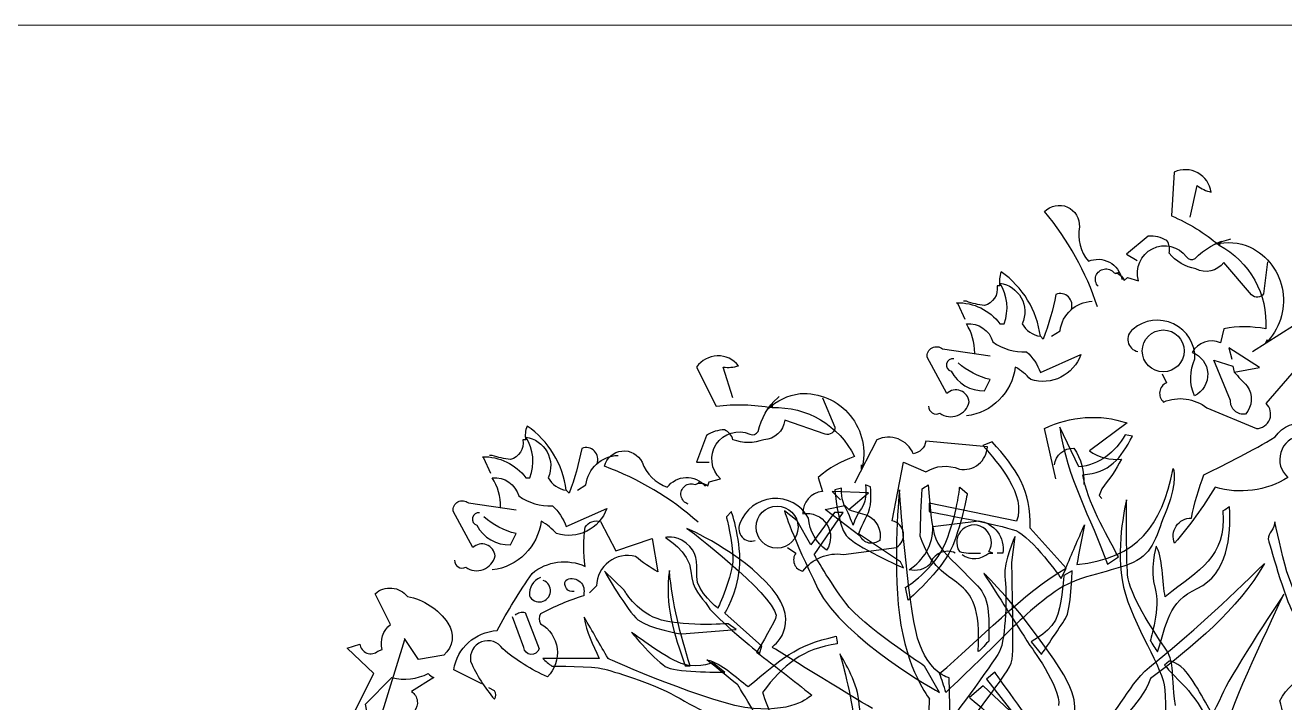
# Model space of a CAD drawing. Header units: millimetres. Extents: x 3633 to 4629, y 3430 to 3787.
# Drawn here: x 4471.67 to 4478.42, y 3594.61 to 3598.23 of the extents above; entities that cross this region are included whole.
import ezdxf

# ---------------------------------------------------------------- set-up
doc = ezdxf.new("R2010")
doc.units = ezdxf.units.MM
doc.layers.add('tx1', color=179, linetype='Continuous', lineweight=25)

# ---------------------------------------------------------------- blocks, each defined once
blk = doc.blocks.new('*U290')
at = {"color": 0}
for points in [[(552.5, 2442.6), (564.2, 2495.3, 0.123093), (587.6, 2484.4, 0.499542), (525.8, 2517.7), (521.2, 2444.6, -0.074951), (600.8, 2395.6, -0.294968), (678.9, 2255.5, 0.096375), (608.8, 2255.7), (603.1, 2232, 0.398468), (556, 2216.1, -0.659393), (559.7, 2143.6, -0.217575), (560.5, 2205.3, 0.649521), (456.8, 2254.9, 0.661377), (464.9, 2217.7)], [(397.3, 2292.2, 0.094757), (308.9, 2451.8, -0.699951), (367, 2426.1, 0.222214), (382.2, 2368.6, -0.480621), (438, 2338.8), (441.2, 2339.7)], [(398.5, 2326.7, -1.044418), (425, 2349.1, -0.323349), (442, 2336.5), (447.6, 2341.4), (466.1, 2336, -0.840088), (546.2, 2376, 0.4142), (560.7, 2373, -0.154678), (617.2, 2405), (620.4, 2405.9)], [(681.8, 2367.4), (675.3, 2314.4, -0.489075), (655.3, 2312.5), (608.5, 2366.8, -0.380188), (561.7, 2356.1, -0.181808), (517.2, 2382, 0.224854), (513.3, 2403.2, 0.162277), (482.3, 2410.4), (445.9, 2380.2), (464, 2369.7)], [(604.4, 2401.6), (600.8, 2395.6), (604.4, 2401.6), (593.6, 2397.1, -0.162277), (653, 2392.3, -0.516235), (678.5, 2231.4), (682, 2237.5)], [(175.7, 2271.2), (164, 2296.9), (161.6, 2299.3, -0.240921), (234.1, 2264.2), (241.1, 2264.2, 0.236053), (234.1, 2332, -0.5), (271.5, 2264.2, 0.236053), (301.9, 2243.1, 0.211075), (236.4, 2350.7, 0.162277), (234.1, 2327.3), (229.4, 2327.3, -0.383194), (208.4, 2294.6, -0.056625), (178, 2301.6), (173.3, 2301.6)], [(844.4, 1978.9), (736.8, 2077.1, 0.636124), (715.8, 2007, -0.212875), (594.2, 1990.6, -0.040161), (526.4, 1897.1, -0.538727), (554.4, 1939.2, -0.038391), (575.5, 2011.7, 0.023422), (694.7, 2074.8, -0.778931), (783.6, 2046.7), (816.3, 2016.3, -0.14267), (821, 2147.3), (844.4, 2137.9), (778.9, 2196.4, -0.349304), (821, 2219.8), (809.3, 2268.9), (912.2, 2245.5, -0.186783), (954.3, 2264.2), (923.9, 2325), (888.8, 2318), (874.8, 2259.5)], [(353.4, 2287.6, 0.651581), (327.6, 2313.3, -0.045349), (306.6, 2238.5), (301.9, 2243.1)], [(320.6, 2243.1), (334.7, 2252.5, -0.365204), (388.4, 2301.6)], [(192, 2215.1, 0.143021), (178, 2264.2, -0.358047), (222.4, 2233.8, 0.172546), (278.5, 2217.4, -0.123093), (301.9, 2182.4), (369.7, 2212.8, -0.40274), (285.6, 2170.7, 0.082748), (259.8, 2191.7, -0.343094), (178, 2109.9)], [(505.5, 2180.5), (512.9, 2165.4, 0.54657), (507.8, 2133.2, -0.272095), (580.5, 2123.4), (663.2, 2088.8, 0.677032), (679.4, 2130.8), (745, 2206.2), (769.1, 2173.3, -0.248367), (819.9, 2149.1, 0.452606), (879.2, 2157.9), (795, 2217.7, -0.333328), (766.2, 2210.1, 0.430618), (725.4, 2260.9), (656.6, 2217.1)], [(114.9, 2126.2, 0.566177), (133.6, 2114.5, 0.534058), (182.7, 2133.3, 0.630219), (145.3, 2147.3), (112.5, 2208.1, -0.679398), (138.2, 2222.1), (217.7, 2210.4)], [(-212.5, 2140.3), (-228.9, 2191.7, 0.123093), (-203.1, 2194, 0.499542), (-273.3, 2191.7), (-240.6, 2126.2, -0.074951), (-147, 2123.9, -0.294968), (-9.1, 2042.1, 0.096375), (-69.9, 2007), (-62.8, 1983.6, 0.398468), (-95.6, 1946.2, -0.659393), (-55.8, 1885.4, -0.217575), (-86.2, 1939.2, 0.649521), (-200.8, 1929.8, 0.661377), (-175.1, 1901.8)], [(156.9, 2205.7, 0.926025), (152.3, 2184.7, 0.286789), (208.4, 2152), (217.7, 2170.7, -0.120178), (164, 2198.7)], [(626.2, 2183.4, 0.021729), (647.8, 2160, -0.356949), (644.8, 2113, -0.482147), (620, 2135.6), (591.8, 2203.4), (623.6, 2193), (626.2, 2183.4)], [(-287.3, 1962.6, -1.044418), (-275.6, 1995.3, -0.323349), (-254.6, 1993), (-252.2, 2000), (-233.5, 2004.6, -0.840088), (-184.4, 2079.5, 0.4142), (-170.4, 2084.1, -0.154678), (-137.7, 2140.3), (-135.3, 2142.6)], [(-62.8, 2140.3), (-41.8, 2091.2, -0.489075), (-58.2, 2079.5), (-126, 2102.9, -0.380188), (-161.1, 2070.1, -0.181808), (-212.5, 2070.1, 0.224854), (-226.5, 2086.5, 0.162277), (-256.9, 2077.1), (-273.3, 2032.7), (-252.2, 2032.7)], [(-147, 2130.9), (-147, 2123.9), (-147, 2130.9), (-154, 2121.6, -0.162277), (-100.3, 2147.3, -0.516235), (2.6, 2021), (2.6, 2028)], [(327.6, 2004.6), (308.9, 2088.8, -0.198578), (446.9, 2098.2), (383.8, 2051.4, 0.173447), (437.5, 2037.4, -0.044205), (404.8, 1988.3), (400.1, 1976.6), (404.8, 1971.9)], [(-617.6, 2013.6), (-629.3, 2039.3), (-631.6, 2041.7, -0.240921), (-559.1, 2006.6), (-552.1, 2006.6, 0.236053), (-559.1, 2074.4, -0.5), (-521.7, 2006.6, 0.236053), (-491.3, 1985.6, 0.211075), (-556.8, 2093.1, 0.162277), (-559.1, 2069.7), (-563.8, 2069.7, -0.383194), (-584.8, 2037, -0.056625), (-615.2, 2044), (-619.9, 2044)], [(-121.3, 1890.1), (-107.3, 1880.7, 0.54657), (-95.6, 1850.3, -0.272095), (-27.8, 1878.4), (61.1, 1890.1, 0.677032), (54.1, 1934.5), (72.8, 2032.7), (110.2, 2016.3, -0.248367), (166.3, 2021, 0.452606), (213.1, 2058.4), (110.2, 2067.8, -0.333328), (89.1, 2046.7, 0.430618), (28.3, 2070.1), (-9.1, 1997.6)], [(-439.9, 2030, 0.651581), (-465.6, 2055.7, -0.045349), (-486.6, 1980.9), (-491.3, 1985.6)], [(-270.9, 1932.2, 0.094757), (-427.6, 2025.7, -0.699951), (-364.5, 2032.7, 0.222214), (-322.4, 1990.6, -0.480621), (-259.3, 1993), (-256.9, 1995.3)], [(325.3, 2028, -0.388977), (358, 2056.1, -0.162277), (374.4, 1995.3)], [(-472.6, 1985.6), (-458.6, 1994.9, -0.365204), (-404.8, 2044)], [(-601.2, 1957.5, 0.143021), (-615.2, 2006.6, -0.358047), (-570.8, 1976.2, 0.172546), (-514.7, 1959.8, -0.123093), (-491.3, 1924.8), (-423.5, 1955.2, -0.40274), (-507.7, 1913.1, 0.082748), (-533.4, 1934.1, -0.343094), (-615.2, 1852.3)], [(-678.4, 1868.6, 0.566177), (-659.7, 1857, 0.534058), (-610.6, 1875.7, 0.630219), (-648, 1889.7), (-680.7, 1950.5, -0.679398), (-655, 1964.5), (-575.5, 1952.8)], [(-18.4, 1953.2, 0.021729), (12, 1943.9, -0.356949), (33, 1901.8, -0.482147), (0.3, 1908.8), (-58.2, 1953.2), (-25.4, 1960.2), (-18.4, 1953.2)], [(-636.3, 1948.1, 0.926025), (-641, 1927.1, 0.286789), (-584.8, 1894.4), (-575.5, 1913.1, -0.120178), (-629.3, 1941.1)], [(-632.7, 1662), (-679.5, 1685.4, -0.357925), (-607, 1750.9, -0.02861), (-548.6, 1846.7, -0.284912), (-459.7, 1858.4, -0.072906), (-459.7, 1923.9, -0.350769), (-434, 1933.2), (-408.3, 1884.1), (-347.5, 1905.2), (-338.1, 1849.1, -0.042465), (-375.5, 1874.8, 0.482147), (-441, 1825.7), (-452.7, 1814)], [(159.3, 1880.7, 0.453766), (117.2, 1862, -0.265564), (82.1, 1852.7, 0.264557), (121.9, 1925.1), (199, 1934.5, -0.415939), (238.8, 1880.7), (229.4, 1880.7)], [(171, 1878.4, 0.366302), (215.4, 1880.7), (222.4, 1880.7), (215.4, 1883.1, 1.810471), (166.3, 1883.1, 0.099014), (196.7, 1880.7), (201.4, 1880.7)], [(-478.4, 1816.3, -0.618027), (-492.4, 1835, -0.649872), (-462, 1814), (-462, 1809.3, 0.048447), (-534.5, 1778.9, 0.291199), (-534.5, 1762.5, -0.493149), (-522.8, 1673.7, -0.073044), (-597.7, 1720.5, 0.819794), (-651.4, 1699.4, 0.07692), (-611.7, 1636.3, 0.333328), (-611.7, 1650.3), (-621, 1655)], [(-534.5, 1839.7, 0.326447), (-553.2, 1809.3, 1.475342), (-529.9, 1835)], [(-761.9, 1735.5), (-804, 1599.9), (-820.4, 1592.9), (-827.4, 1627.9), (-783, 1672.4, 0.182709), (-722.2, 1679.4, 0.162277), (-712.8, 1672.4), (-750.2, 1649, -0.442368), (-745.6, 1616.3), (-768.9, 1571.8), (-855.5, 1595.2), (-813.4, 1679.4), (-857.8, 1721.5), (-836.8, 1728.5, 0.608597), (-806.4, 1716.8), (-799.3, 1719.1, -0.302765), (-785.3, 1761.2), (-811, 1812.7, -0.435272), (-757.3, 1808, -0.199997), (-689.4, 1763.6, -0.39035), (-696.5, 1709.8), (-738.5, 1702.8), (-761.9, 1737.8), (-761.9, 1735.5)], [(-576.6, 1776.6, -0.302765), (-560.2, 1781.2), (-536.9, 1720.5, -0.816528), (-562.6, 1722.8), (-581.3, 1774.2)]]:
    blk.add_lwpolyline(points, format="xyb", dxfattribs=at)
for points in [[(433.4, 2349.6), (427, 2347.9), (433.4, 2349.6)], [(626.2, 2183.4), (668.6, 2191.2), (617.2, 2223.8), (622.3, 2204.6)], [(-268.6, 2000), (-273.3, 1995.3), (-268.6, 2000)], [(-18.4, 1953.2), (14.3, 1981.3), (-46.5, 1983.6), (-32.4, 1969.6)]]:
    blk.add_lwpolyline(points, dxfattribs=at)
for centre in [(507.4, 2218.7), (-138.8, 1924)]:
    blk.add_circle(centre, 35.1, dxfattribs=at)
for points in [[(365.9, 2025), (365.9, 2025), (334.1, 2091), (334.1, 2091)], [(334.1, 2091), (346.4, 2005.5), (386.1, 1940.7), (414.2, 1861.9)], [(221.1, 2066.6), (221.1, 2066.6), (205.3, 2060.5), (205.3, 2060.5)], [(284.7, 1922.4), (287.1, 1984.7), (261.5, 2022.6), (221.1, 2066.6)], [(443.5, 2078.2), (428.2, 2050.1), (399.5, 2026.9), (365.9, 2025)], [(372.6, 2011.6), (417.2, 2014), (436.8, 2039.1), (455.7, 2076.3)], [(455.7, 2076.3), (455.7, 2076.3), (443.5, 2078.2), (443.5, 2078.2)], [(205.3, 2060.5), (231.5, 2031.1), (278.6, 1977.4), (262.1, 1934)], [(362.9, 1861.3), (465.5, 1872.3), (504, 1924.9), (524.1, 2022)], [(432.5, 1874.1), (410.5, 1914.5), (381.2, 1965.2), (372.6, 2011.6)], [(524.1, 2022), (524.1, 2022), (532.1, 2000.6), (513.7, 1955.4)], [(-31.2, 1989), (-31.2, 1989), (-42.1, 1986.5), (-42.1, 1986.5)], [(-42.1, 1986.5), (-42.1, 1986.5), (-37.3, 1927.9), (-23.2, 1910.2)], [(-24.4, 1956.6), (-31.2, 1967), (-31.2, 1989), (-31.2, 1989)], [(17.7, 1991.4), (17.7, 1991.4), (9.2, 1994.5), (9.2, 1994.5)], [(14.1, 1948.7), (20.8, 1963.3), (17.7, 1991.4), (17.7, 1991.4)], [(96.5, 1738.5), (79.4, 1798.4), (66, 1986.5), (66, 1986.5)], [(100.8, 1909), (101.4, 1935.2), (102.6, 1961.5), (103.8, 1987.8)], [(103.8, 1987.8), (106.9, 1990.2), (110.6, 1992), (114.2, 1994.5)], [(114.2, 1994.5), (123.4, 1882.1), (121, 1904.1), (196.7, 1825.9)], [(143.6, 1898.6), (162.5, 1945), (166.8, 1990.8), (166.8, 1990.8)], [(166.8, 1990.8), (166.8, 1990.8), (179.6, 1980.4), (179.6, 1980.4)], [(115.5, 1963.9), (115.5, 1963.9), (115.5, 1949.9), (115.5, 1949.9)], [(262.1, 1934), (262.1, 1934), (115.5, 1963.9), (115.5, 1963.9)], [(447.8, 1843.6), (445.3, 1875.4), (445.9, 1969.4), (445.9, 1969.4)], [(-215, 1949.9), (-215, 1949.9), (-223.6, 1941.3), (-223.6, 1941.3)], [(-105.1, 1934.6), (-105.1, 1934.6), (-126.5, 1951.1), (-126.5, 1951.1)], [(-126.5, 1951.1), (-126.5, 1951.1), (-113, 1907.7), (-70.3, 1821)], [(-42.8, 1948.7), (-42.8, 1948.7), (-82.5, 1894.3), (-82.5, 1894.3)], [(-76.4, 1877.8), (-76.4, 1877.8), (-28.1, 1948.7), (-28.1, 1948.7)], [(-28.1, 1948.7), (-28.1, 1948.7), (-42.8, 1948.7), (-42.8, 1948.7)], [(-11.6, 1927.3), (-11.6, 1927.3), (-18.3, 1946.2), (-24.4, 1956.6)], [(-2.4, 1912.6), (-2.4, 1912.6), (7.3, 1934.6), (14.1, 1948.7)], [(513.7, 1955.4), (495.4, 1909.6), (492.4, 1881.5), (456.9, 1865)], [(607.2, 1951.1), (612.1, 1871.7), (569.3, 1854.6), (510.7, 1807.6)], [(564.4, 1821.6), (615.1, 1845.4), (621.3, 1909), (618.2, 1957.8)], [(618.2, 1957.8), (613.9, 1955.4), (610.9, 1953), (607.2, 1951.1)], [(-289.6, 1921.8), (-270, 1908.4), (-128.3, 1796.6), (-141.1, 1770.9)], [(-147.2, 1821), (-199.8, 1883.3), (-289.6, 1921.8), (-289.6, 1921.8)], [(-82.5, 1894.3), (-82.5, 1894.3), (-105.1, 1934.6), (-105.1, 1934.6)], [(345.1, 1855.2), (345.1, 1855.2), (284.7, 1922.4), (284.7, 1922.4)], [(343.9, 1854.6), (354.3, 1879), (364.7, 1903.5), (375.7, 1927.9)], [(375.7, 1927.9), (370.8, 1905.9), (366.5, 1883.3), (362.9, 1861.3)], [(693.9, 1932.8), (693.9, 1921.2), (683, 1914.5), (683, 1904.1)], [(776.4, 1764.2), (717.8, 1789.2), (708, 1877.8), (693.9, 1932.8)], [(-290.8, 1897.4), (-310.3, 1912), (-325.6, 1906.5), (-325.6, 1906.5)], [(-23.2, 1910.2), (-8.6, 1891.9), (72.7, 1855.8), (72.7, 1855.8)], [(67.8, 1866.2), (67.8, 1866.2), (-2.4, 1912.6), (-2.4, 1912.6)], [(76.4, 1823.4), (76.4, 1823.4), (125.2, 1852.8), (143.6, 1898.6)], [(197.9, 1715.9), (205.9, 1863.8), (135.6, 1804.5), (100.8, 1909)], [(259.6, 1908.4), (259.6, 1908.4), (239.5, 1866.8), (242.5, 1841.2)], [(254.1, 1865), (254.1, 1865), (259.6, 1908.4), (259.6, 1908.4)], [(683, 1904.1), (683, 1904.1), (712.9, 1797.2), (723.9, 1783.1)], [(-23.8, 1796.6), (-50.7, 1832), (-76.4, 1877.8), (-76.4, 1877.8)], [(495.4, 1891.9), (495.4, 1891.9), (484.4, 1851.5), (493.6, 1821.6)], [(510.7, 1807.6), (505.8, 1827.7), (506.4, 1879), (495.4, 1891.9)], [(72.7, 1855.8), (72.7, 1855.8), (67.8, 1866.2), (67.8, 1866.2)], [(133.2, 1679.3), (195.5, 1731.2), (276.1, 1817.3), (343.9, 1854.6)], [(336.6, 1838.1), (336.6, 1838.1), (345.1, 1855.2), (345.1, 1855.2)], [(414.2, 1861.9), (414.2, 1861.9), (432.5, 1874.1), (432.5, 1874.1)], [(484.4, 1689.7), (554.1, 1746.5), (611.5, 1798.4), (676.8, 1863.2)], [(676.8, 1863.2), (632.3, 1786.2), (556.5, 1723.9), (486.3, 1670.7)], [(-394.6, 1818.6), (-394.6, 1818.6), (-427.6, 1850.3), (-427.6, 1850.3)], [(-427.6, 1850.3), (-427.6, 1850.3), (-389.1, 1783.7), (-371.4, 1769.1)], [(-318.9, 1851.5), (-327.4, 1793.5), (-310.9, 1746.5), (-292.6, 1692.1)], [(-284.1, 1692.1), (-301.2, 1745.9), (-314, 1795.3), (-318.9, 1851.5)], [(207.1, 1846.7), (232.7, 1807), (258.4, 1766.6), (284.1, 1726.3)], [(242.5, 1841.2), (246.2, 1816.7), (244.3, 1736.7), (233.4, 1715.9)], [(340.9, 1843), (340.9, 1843), (339, 1805.7), (331.1, 1778.2)], [(354.9, 1850.9), (354.9, 1850.9), (340.9, 1843), (340.9, 1843)], [(343.9, 1770.9), (353.1, 1785), (354.9, 1850.9), (354.9, 1850.9)], [(509.5, 1723.3), (489.9, 1750.8), (450.2, 1812.5), (447.8, 1843.6)], [(-339.6, 1770.9), (-375.1, 1783.7), (-394.6, 1818.6), (-394.6, 1818.6)], [(-147.2, 1723.3), (-147.2, 1723.3), (-95.3, 1758.7), (-147.2, 1821)], [(-70.3, 1821), (-26.9, 1734.9), (133.2, 1647.5), (133.2, 1647.5)], [(80.6, 1802.1), (80.6, 1802.1), (76.4, 1823.4), (76.4, 1823.4)], [(196.7, 1825.9), (219.3, 1803.3), (215.6, 1763.6), (215.6, 1733)], [(493.6, 1821.6), (503.4, 1791.1), (485.6, 1734.3), (485.6, 1734.3)], [(497.9, 1715.3), (513.7, 1762.4), (514.4, 1798.4), (564.4, 1821.6)], [(108.1, 1691.5), (108.1, 1691.5), (3.1, 1760.5), (-23.8, 1796.6)], [(709.2, 1811.8), (709.2, 1811.8), (624.3, 1684.2), (608.4, 1649.3)], [(-421.5, 1704.3), (-434.3, 1726.9), (-447.8, 1749.5), (-461.2, 1773.4)], [(-461.2, 1773.4), (-457.5, 1747.1), (-447.2, 1728.8), (-436.2, 1704.3)], [(-220.5, 1762.4), (-220.5, 1762.4), (-303.6, 1756.9), (-339.6, 1770.9)], [(-254.1, 1791.1), (-241.3, 1771.5), (-168, 1712.9), (-168, 1712.9)], [(-164.3, 1725.1), (-164.3, 1725.1), (-226, 1780.1), (-226, 1780.1)], [(-141.1, 1770.9), (-149.1, 1754.4), (-172.9, 1714.7), (-172.9, 1714.7)], [(331.1, 1778.2), (323.2, 1751.4), (286.5, 1732.4), (286.5, 1732.4)], [(303.6, 1711), (303.6, 1711), (334.1, 1756.3), (343.9, 1770.9)], [(-371.4, 1769.1), (-353.1, 1753.8), (-298.1, 1745.3), (-298.1, 1745.3)], [(-298.1, 1745.3), (-298.1, 1745.3), (-207.1, 1752.6), (-207.1, 1752.6)], [(-207.1, 1752.6), (-207.1, 1752.6), (-220.5, 1762.4), (-220.5, 1762.4)], [(251.7, 1752.6), (216.2, 1717.2), (180.2, 1682.3), (143.6, 1647.5)], [(-382.4, 1748.3), (-382.4, 1748.3), (-340.9, 1697.6), (-321.9, 1689.1)], [(-186.9, 1657.3), (-130.7, 1703.7), (-110, 1725.7), (-39.7, 1741.6)], [(-37.9, 1728.8), (-95.9, 1720.8), (-128.3, 1693.9), (-163.1, 1647.5)], [(-39.7, 1741.6), (-39.1, 1737.3), (-38.5, 1733), (-37.9, 1728.8)], [(149.1, 1672), (149.1, 1672), (114.8, 1678.1), (96.5, 1738.5)], [(215.6, 1733), (210.8, 1730.6), (203.4, 1718.4), (197.9, 1715.9)], [(286.5, 1732.4), (286.5, 1732.4), (303.6, 1711), (303.6, 1711)], [(485.6, 1734.3), (488.7, 1728.8), (494.8, 1720.2), (497.9, 1715.3)], [(-172.9, 1714.7), (-141.7, 1690.9), (-111.2, 1667.1), (-80.6, 1643.2)], [(-168, 1712.9), (-168, 1712.9), (-164.3, 1725.1), (-164.3, 1725.1)], [(20.8, 1620.6), (-18.3, 1643.2), (-147.2, 1723.3), (-147.2, 1723.3)], [(-3.1, 1641.4), (-8.6, 1673.2), (-33.6, 1711.7), (-33.6, 1711.7)], [(233.4, 1715.9), (221.7, 1694.6), (143.6, 1590.1), (143.6, 1590.1)], [(284.1, 1726.3), (284.1, 1726.3), (336.6, 1656.1), (332.3, 1625.5)], [(527.8, 1625.5), (518.6, 1689.7), (528.4, 1695.2), (509.5, 1723.3)], [(-530.8, 1704.3), (-526, 1700.1), (-520.5, 1695.2), (-515.6, 1691.5)], [(-436.2, 1704.3), (-467.3, 1704.3), (-499.1, 1704.3), (-530.8, 1704.3)], [(-515.6, 1691.5), (-515.6, 1691.5), (-444.1, 1691.5), (-430.1, 1687.2)], [(-321.9, 1689.1), (-302.4, 1681.1), (-226, 1681.1), (-226, 1681.1)], [(-292.6, 1692.1), (-289.6, 1692.1), (-286.5, 1692.1), (-284.1, 1692.1)], [(-256, 1701.9), (-230.9, 1696.4), (-207.1, 1672.6), (-186.9, 1657.3)], [(-204.6, 1660.3), (-221.7, 1673.8), (-238.2, 1687.8), (-256, 1701.9)], [(-226, 1681.1), (-226, 1681.1), (-246.8, 1697.6), (-246.8, 1697.6)], [(133.2, 1647.5), (133.2, 1647.5), (108.1, 1691.5), (108.1, 1691.5)], [(370.8, 1568.1), (438, 1607.8), (441, 1654.2), (484.4, 1689.7)], [(517.4, 1700.1), (517.4, 1700.1), (509.5, 1693.3), (509.5, 1693.3)], [(548, 1679.3), (532.7, 1698.8), (517.4, 1700.1), (517.4, 1700.1)], [(702.5, 1633.5), (726.3, 1678.7), (764.2, 1679.3), (811.2, 1697)], [(143.6, 1647.5), (140.5, 1658.5), (136.8, 1668.9), (133.2, 1679.3)], [(150.9, 1602.3), (150.9, 1602.3), (149.1, 1672), (149.1, 1672)], [(150.3, 1552.2), (150.3, 1552.2), (226.6, 1655.5), (241.3, 1676.2)], [(225.4, 1681.7), (225.4, 1681.7), (211.4, 1669.5), (211.4, 1669.5)], [(211.4, 1669.5), (211.4, 1669.5), (259.6, 1608.4), (259.6, 1608.4)], [(486.3, 1670.7), (469.1, 1624.9), (423.3, 1593.1), (398.3, 1553.4)], [(590.1, 1609), (590.1, 1609), (563.2, 1660.3), (548, 1679.3)], [(-145.4, 1544.9), (-152.1, 1578.5), (-204.6, 1660.3), (-204.6, 1660.3)], [(-163.1, 1647.5), (-163.1, 1647.5), (-125.8, 1540), (-103.8, 1514.3)], [(205.9, 1658.5), (205.9, 1658.5), (183.3, 1639), (183.3, 1639)], [(259.6, 1608.4), (259.6, 1608.4), (205.9, 1658.5), (205.9, 1658.5)], [(608.4, 1649.3), (593.2, 1613.9), (538.2, 1513.1), (484.4, 1470.4)], [(508.9, 1660.3), (515, 1622.5), (506.4, 1472.2), (506.4, 1472.2)], [(6.1, 1536.3), (6.1, 1536.3), (2.4, 1608.4), (-3.1, 1641.4)], [(183.3, 1639), (183.3, 1639), (268.8, 1567.5), (287.1, 1541.8)]]:
    blk.add_open_spline(points, degree=3, dxfattribs=at)
for points, knots in [([(9.2, 1994.5), (9.2, 1994.5), (12.8, 1969.4), (2.4, 1955.4), (2.4, 1955.4), (-7.9, 1941.3), (-11.6, 1927.3), (-11.6, 1927.3)], [0.5833333, 0.5833333, 0.5833333, 0.5833333, 0.6666667, 0.6666667, 0.6666667, 0.6666667, 0.75, 0.75, 0.75, 0.75]), ([(66, 1986.5), (66, 1986.5), (54.4, 1869.9), (66, 1777), (66, 1777), (77.6, 1684.2), (116.1, 1637.1), (116.1, 1637.1)], [0, 0, 0, 0, 0.03703704, 0.03703704, 0.03703704, 0.03703705, 0.07407407, 0.07407407, 0.07407407, 0.07407407]), ([(179.6, 1980.4), (179.6, 1980.4), (168.6, 1921.8), (152.1, 1886.4), (152.1, 1886.4), (135.6, 1850.9), (80.6, 1802.1), (80.6, 1802.1)], [0.5, 0.5, 0.5, 0.5, 0.6666667, 0.6666667, 0.6666667, 0.6666667, 0.8333333, 0.8333333, 0.8333333, 0.8333333]), ([(445.9, 1969.4), (445.9, 1969.4), (428.2, 1898.6), (438.6, 1835.7), (438.6, 1835.7), (449, 1772.7), (502.1, 1697.6), (508.9, 1660.3)], [0, 0, 0, 0, 0.125, 0.125, 0.125, 0.125, 0.25, 0.25, 0.25, 0.25]), ([(-223.6, 1941.3), (-223.6, 1941.3), (-212.6, 1898.6), (-212.6, 1871.1), (-212.6, 1871.1), (-212.6, 1843.6), (-237.6, 1788.6), (-237.6, 1788.6)], [0.6153846, 0.6153846, 0.6153846, 0.6153846, 0.6923077, 0.6923077, 0.6923077, 0.6923077, 0.7692308, 0.7692308, 0.7692308, 0.7692308]), ([(-226, 1780.1), (-226, 1780.1), (-205.9, 1811.8), (-201.6, 1854.6), (-201.6, 1854.6), (-197.3, 1897.4), (-215, 1949.9), (-215, 1949.9)], [0.3846154, 0.3846154, 0.3846154, 0.3846154, 0.4615385, 0.4615385, 0.4615385, 0.4615385, 0.5384615, 0.5384615, 0.5384615, 0.5384615]), ([(115.5, 1949.9), (115.5, 1949.9), (234.6, 1928.5), (260.8, 1918.1), (260.8, 1918.1), (287.1, 1907.7), (336.6, 1838.1), (336.6, 1838.1)], [0.3333333, 0.3333333, 0.3333333, 0.3333333, 0.4444444, 0.4444444, 0.4444444, 0.4444445, 0.5555556, 0.5555556, 0.5555556, 0.5555556]), ([(-325.6, 1906.5), (-325.6, 1906.5), (-285.3, 1883.3), (-282.8, 1850.3), (-282.8, 1850.3), (-280.4, 1817.3), (-266.3, 1810), (-254.1, 1791.1)], [0, 0, 0, 0, 0.0769231, 0.0769231, 0.0769231, 0.0769231, 0.1538462, 0.1538462, 0.1538462, 0.1538462]), ([(-237.6, 1788.6), (-237.6, 1788.6), (-273.1, 1814.9), (-273.1, 1841.2), (-273.1, 1841.2), (-273.1, 1867.4), (-271.8, 1882.1), (-290.8, 1897.4)], [0.7692308, 0.7692308, 0.7692308, 0.7692308, 0.8461538, 0.8461538, 0.8461538, 0.8461539, 0.9230769, 0.9230769, 0.9230769, 0.9230769]), ([(241.3, 1676.2), (256.6, 1697.6), (256, 1706.2), (256, 1736.7), (256, 1736.7), (256, 1767.2), (254.1, 1865), (254.1, 1865)], [0.625, 0.625, 0.625, 0.625, 0.75, 0.75, 0.75, 0.75, 0.875, 0.875, 0.875, 0.875]), ([(456.9, 1865), (422.1, 1849.1), (369, 1843.6), (333.5, 1821), (333.5, 1821), (298.1, 1798.4), (251.7, 1752.6), (251.7, 1752.6)], [0.6, 0.6, 0.6, 0.6, 0.7, 0.7, 0.7, 0.7, 0.8, 0.8, 0.8, 0.8]), ([(359.8, 1595), (354.3, 1625.5), (376.9, 1629.8), (313.4, 1719), (313.4, 1719), (249.8, 1808.2), (207.1, 1846.7), (207.1, 1846.7)], [0.7, 0.7, 0.7, 0.7, 0.75, 0.75, 0.75, 0.75, 0.8, 0.8, 0.8, 0.8]), ([(244.3, 684.2), (256, 855.2), (371.4, 959.1), (371.4, 1059.9), (371.4, 1059.9), (371.4, 1160), (422.1, 1334.8), (464.9, 1389.1), (464.9, 1389.1), (507.6, 1443.5), (620, 1587), (620, 1606), (620, 1606), (620, 1625.5), (709.2, 1811.8), (709.2, 1811.8)], [0.2962963, 0.2962963, 0.2962963, 0.2962963, 0.3333333, 0.3333333, 0.3333333, 0.3333333, 0.3703704, 0.3703704, 0.3703704, 0.3703704, 0.4074074, 0.4074074, 0.4074074, 0.4074074, 0.4444444, 0.4444444, 0.4444444, 0.4444444]), ([(-246.8, 1697.6), (-246.8, 1697.6), (-277.3, 1682.3), (-311.5, 1701.3), (-311.5, 1701.3), (-345.8, 1720.2), (-382.4, 1748.3), (-382.4, 1748.3)], [0.6, 0.6, 0.6, 0.6, 0.8, 0.8, 0.8, 0.8, 1, 1, 1, 1]), ([(-33.6, 1711.7), (-33.6, 1711.7), (-11, 1633.5), (-11, 1601.1), (-11, 1601.1), (-11, 1568.7), (-14.7, 1516.8), (-14.7, 1516.8)], [0, 0, 0, 0, 0.0909091, 0.0909091, 0.0909091, 0.0909091, 0.1818182, 0.1818182, 0.1818182, 0.1818182]), ([(-430.1, 1687.2), (-415.4, 1683.6), (-348.2, 1664), (-308.5, 1641.4), (-308.5, 1641.4), (-268.8, 1618.8), (-225.4, 1593.1), (-166.8, 1593.1), (-166.8, 1593.1), (-108.1, 1593.1), (-55.6, 1616.4), (-55.6, 1616.4)], [0.7, 0.7, 0.7, 0.7, 0.75, 0.75, 0.75, 0.75, 0.8, 0.8, 0.8, 0.8, 0.85, 0.85, 0.85, 0.85]), ([(-80.6, 1643.2), (-80.6, 1643.2), (-107.5, 1614.5), (-178.4, 1620.6), (-178.4, 1620.6), (-249.2, 1626.7), (-421.5, 1704.3), (-421.5, 1704.3)], [0.35, 0.35, 0.35, 0.35, 0.4, 0.4, 0.4, 0.4, 0.45, 0.45, 0.45, 0.45]), ([(509.5, 1693.3), (509.5, 1693.3), (517.4, 1683.6), (540.6, 1660.3), (540.6, 1660.3), (564.4, 1636.5), (586.4, 1593.8), (586.4, 1593.8)], [0, 0, 0, 0, 0.1666667, 0.1666667, 0.1666667, 0.1666667, 0.3333333, 0.3333333, 0.3333333, 0.3333333]), ([(386.1, 1479.5), (386.1, 1479.5), (321.3, 1560.2), (303, 1578.5), (303, 1578.5), (284.7, 1596.8), (225.4, 1681.7), (225.4, 1681.7)], [0.5, 0.5, 0.5, 0.5, 0.5833333, 0.5833333, 0.5833333, 0.5833333, 0.6666667, 0.6666667, 0.6666667, 0.6666667]), ([(116.1, 1637.1), (116.1, 1637.1), (104.5, 1480.1), (116.1, 1348.2), (116.1, 1348.2), (127.7, 1216.2), (161.9, 1117.9), (161.9, 1117.9)], [0.07407407, 0.07407407, 0.07407407, 0.07407407, 0.11111111, 0.11111111, 0.11111111, 0.11111112, 0.14814815, 0.14814815, 0.14814815, 0.14814815]), ([(579.7, 1227.8), (598, 1321.3), (725.1, 1230.9), (725.1, 1327.4), (725.1, 1327.4), (725.1, 1382.4), (724.5, 1422.7), (730, 1462.4), (730, 1462.4), (735.5, 1502.1), (702.5, 1633.5), (702.5, 1633.5)], [0.2222222, 0.2222222, 0.2222222, 0.2222222, 0.2592593, 0.2592593, 0.2592593, 0.2592593, 0.2962963, 0.2962963, 0.2962963, 0.2962963, 0.3333333, 0.3333333, 0.3333333, 0.3333333])]:
    blk.add_open_spline(points, degree=3, knots=knots, dxfattribs=at)

msp = doc.modelspace()

# ---------------------------------------------------------------- linework, layer by layer
at = {"layer": 'tx1', "color": 0, "linetype": 'Continuous', "lineweight": 15, "ltscale": 200}
msp.add_line((4464.9931, 3598.2349), (4478.8522, 3598.2349), dxfattribs=at)

# ---------------------------------------------------------------- block references
at = {"color": 0, "xscale": 0.003200000000069849, "yscale": 0.003200000000069849, "zscale": 0.003200000000069849}
msp.add_blockref('*U290', (4476.1425, 3589.3921), dxfattribs=at)

doc.saveas('drawing.dxf')
